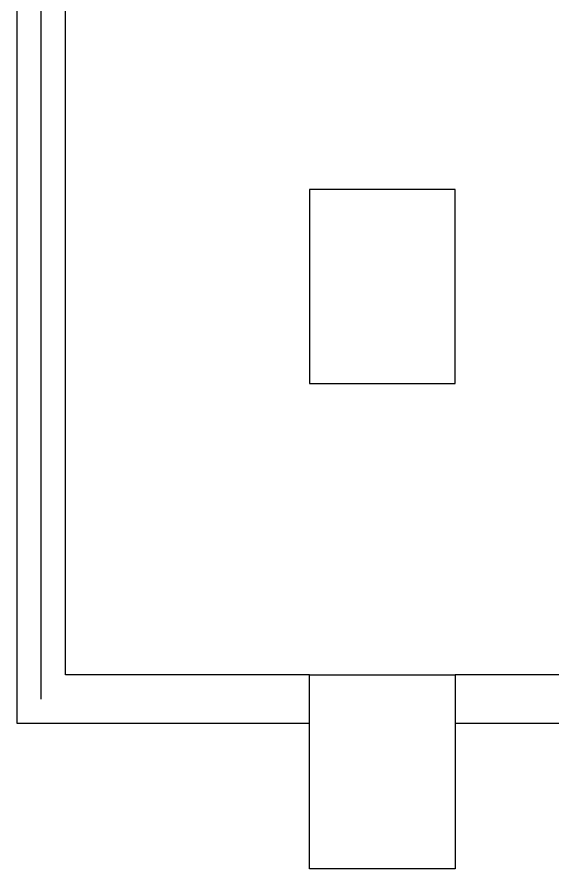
# Model space of a CAD drawing. Header units: millimetres. Extents: x -121354 to 132141, y -64344 to 350.
# Drawn here: x 48120 to 50328, y -16736 to -13226 of the extents above; entities that cross this region are included whole.
import ezdxf

# ---------------------------------------------------------------- set-up
doc = ezdxf.new("R2010")
doc.units = ezdxf.units.MM
for name, color, linetype in [('Block_101ë™_ìƒë¶€ê³¨ì¡°B3_0108', 7, 'CONTINUOUS'), ('Line031', 7, 'CONTINUOUS'), ('Line032', 7, 'CONTINUOUS'), ('Line037', 7, 'CONTINUOUS'), ('Line038', 7, 'CONTINUOUS'), ('Line040', 7, 'CONTINUOUS'), ('Line041', 7, 'CONTINUOUS'), ('Line134', 7, 'CONTINUOUS'), ('Polyline016', 7, 'CONTINUOUS'), ('Polyline039', 7, 'CONTINUOUS')]:
    doc.layers.add(name, color=color, linetype=linetype)

msp = doc.modelspace()

# ---------------------------------------------------------------- linework, layer by layer
at = {"layer": 'Block_101ë™_ìƒë¶€ê³¨ì¡°B3_0108'}
for points in [[(49925.1, -13935.6), (49325.1, -13935.6)], [(49325.1, -13935.6), (49325.1, -14735.6)], [(49925.1, -14735.6), (49925.1, -13935.6)], [(49325.1, -14735.6), (49925.1, -14735.6)], [(49325.1, -15935.6), (49925.1, -15935.6)], [(49325.1, -16735.6), (49325.1, -15935.6)], [(49925.1, -15935.6), (49925.1, -16735.6)], [(49925.1, -16735.6), (49325.1, -16735.6)]]:
    msp.add_open_spline(points, degree=1, dxfattribs=at)
at = {"layer": 'Line031'}
msp.add_line((48120.1, -16135.6), (48120.1, -10095.6), dxfattribs=at)
at = {"layer": 'Line032'}
msp.add_line((48320.1, -15935.6), (48320.1, -10095.6), dxfattribs=at)
at = {"layer": 'Line037'}
msp.add_line((49325.1, -16135.6), (48120.1, -16135.6), dxfattribs=at)
at = {"layer": 'Line038'}
msp.add_line((49325.1, -15935.6), (48320.1, -15935.6), dxfattribs=at)
at = {"layer": 'Line040'}
msp.add_line((56415.1, -16135.6), (49925.1, -16135.6), dxfattribs=at)
at = {"layer": 'Line041'}
msp.add_line((56415.1, -15935.6), (49925.1, -15935.6), dxfattribs=at)
at = {"layer": 'Line134'}
msp.add_line((48220.1, -16035.6), (48220.1, -10005.6), dxfattribs=at)
at = {"layer": 'Polyline016'}
for p, q in [((49925.1, -13935.6), (49325.1, -13935.6)), ((49325.1, -13935.6), (49325.1, -14735.6)), ((49925.1, -14735.6), (49925.1, -13935.6)), ((49325.1, -14735.6), (49925.1, -14735.6))]:
    msp.add_line(p, q, dxfattribs=at)
at = {"layer": 'Polyline039'}
for p, q in [((49325.1, -15935.6), (49925.1, -15935.6)), ((49325.1, -16735.6), (49325.1, -15935.6)), ((49925.1, -15935.6), (49925.1, -16735.6)), ((49925.1, -16735.6), (49325.1, -16735.6))]:
    msp.add_line(p, q, dxfattribs=at)

doc.saveas('drawing.dxf')
